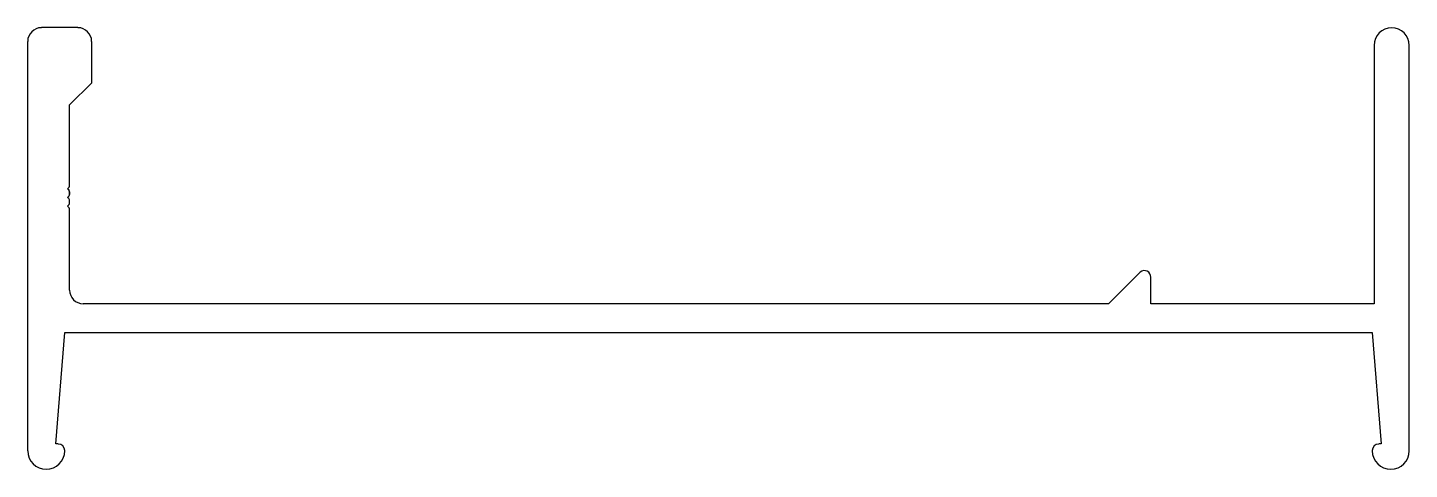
# Model space of a CAD drawing. Extents: x -70 to 89, y 2 to 53.
import ezdxf

# ---------------------------------------------------------------- set-up
doc = ezdxf.new("R2010")
doc.units = 0
doc.layers.get('0').update_dxf_attribs({"linetype": 'CONTINUOUS'})

msp = doc.modelspace()

# ---------------------------------------------------------------- linework, layer by layer
at = {"color": 4}
for p, q in [((-63.78, 52.59), (-67.99, 52.59)), ((-69.57, 51.01), (-69.57, 3.92)), ((-62.2, 46.24), (-62.2, 51.01)), ((85.27, 50.55), (85.27, 20.84)), ((89.33, 3.92), (89.33, 50.55)), ((-64.74, 43.7), (-62.2, 46.24)), ((-64.74, 34.41), (-64.74, 43.7)), ((-64.99, 34.06), (-64.81, 34.23)), ((-64.81, 33.88), (-64.99, 34.05)), ((-64.74, 34.41), (-64.74, 34.41)), ((-64.74, 34.41), (-64.74, 34.41)), ((-64.74, 34.41), (-64.74, 34.41)), ((-64.74, 33.41), (-64.74, 33.7)), ((-64.74, 33.7), (-64.74, 33.41)), ((-64.74, 33.41), (-64.74, 33.7)), ((-64.74, 33.7), (-64.74, 33.41)), ((-64.74, 33.41), (-64.74, 33.7)), ((-64.99, 33.06), (-64.81, 33.23)), ((-64.81, 32.88), (-64.99, 33.05)), ((-64.99, 32.06), (-64.81, 32.23)), ((-64.81, 31.88), (-64.99, 32.05)), ((-64.74, 32.41), (-64.74, 32.7)), ((-64.74, 22.41), (-64.74, 31.7)), ((-64.74, 31.7), (-64.74, 31.7)), ((58.39, 24.48), (54.74, 20.84)), ((59.62, 20.84), (59.62, 23.88)), ((54.74, 20.84), (-63.17, 20.84)), ((85.27, 20.84), (59.62, 20.84)), ((-66.32, 4.71), (-65.3, 17.53)), ((-65.3, 17.53), (85.07, 17.53)), ((85.07, 17.53), (86.08, 4.71)), ((-66.06, 4.71), (-66.32, 4.71)), ((-65.3, 3.92), (-65.3, 3.94)), ((85.07, 3.94), (85.07, 3.92)), ((86.08, 4.71), (85.83, 4.71)), ((-67.43, 1.79), (-67.43, 1.79)), ((87.2, 1.79), (87.2, 1.79))]:
    msp.add_line(p, q, dxfattribs=at)
for centre, radius, start, end in [((-67.99, 51.01), 1.57, 90, 180), ((-63.78, 51.01), 1.57, 0, 90), ((87.3, 50.55), 2.03, 90, 180), ((87.3, 50.55), 2.03, 360, 90), ((-64.98, 34.05), 0.008, 135, 225), ((-64.99, 34.41), 0.25, 315, 360), ((-64.99, 33.7), 0.25, 0, 45), ((-64.99, 33.41), 0.25, 315, 360), ((-64.98, 33.05), 0.008, 135, 225), ((-64.98, 32.05), 0.008, 135, 225), ((-64.99, 32.7), 0.25, 360, 45), ((-64.99, 32.41), 0.25, 315, 360), ((-64.99, 31.7), 0.25, 0, 45), ((58.85, 23.88), 0.762, 0, 127.9987), ((-63.17, 22.41), 1.57, 180, 270), ((-67.43, 3.92), 2.13, 180, 270), ((-67.43, 3.92), 2.13, 270, 0), ((-66.06, 3.94), 0.762, 360, 90), ((85.83, 3.94), 0.762, 90, 180), ((87.2, 3.92), 2.13, 180, 270), ((87.2, 3.92), 2.13, 270, 0)]:
    msp.add_arc(centre, radius, start, end, dxfattribs=at)

doc.saveas('drawing.dxf')
